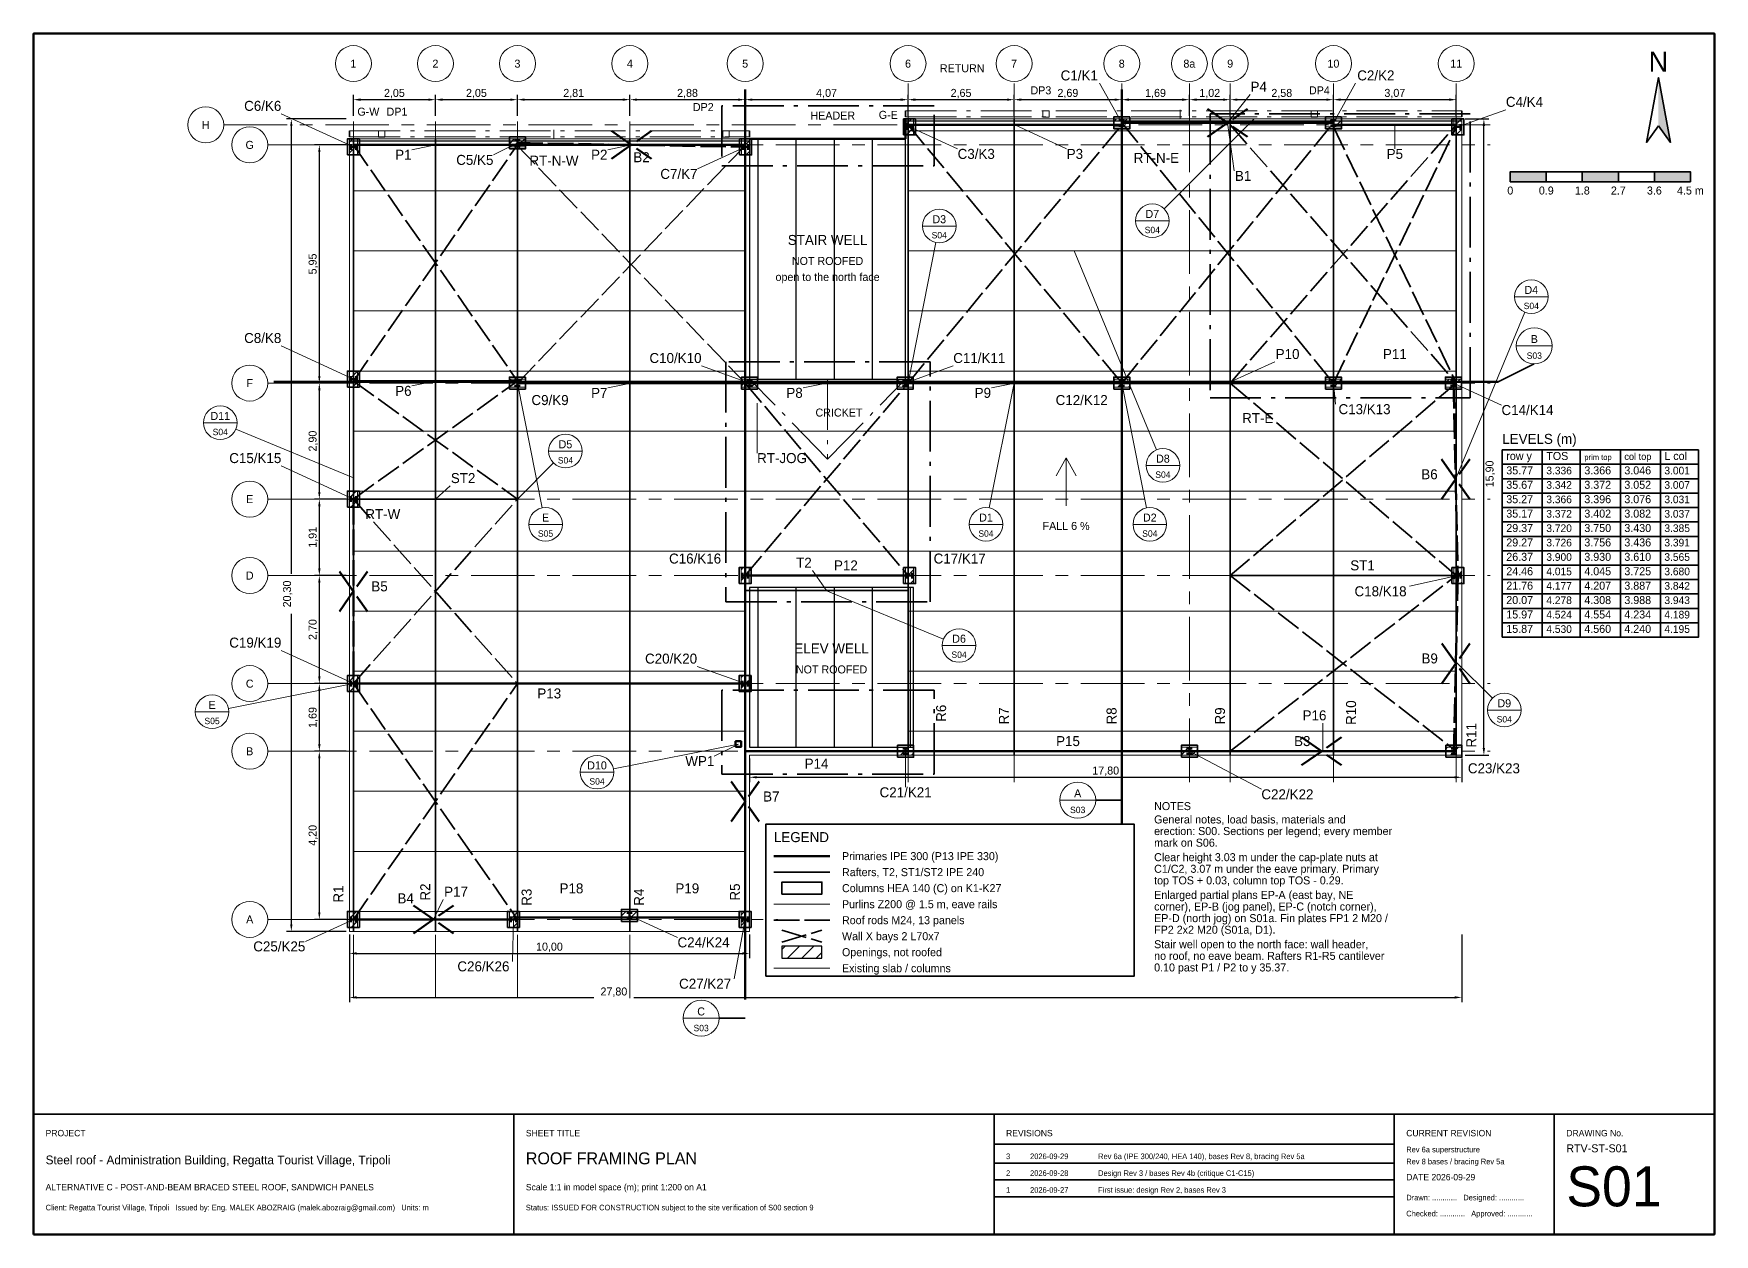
# Model space of a CAD drawing. Header units: metres. Extents: x 10 to 452, y 8 to 38.
# Drawn here: x 60 to 102, y 8 to 38 of the extents above; entities that cross this region are included whole.
import ezdxf
from ezdxf.enums import TextEntityAlignment as Align

# ---------------------------------------------------------------- set-up
doc = ezdxf.new("R2010")
doc.units = ezdxf.units.M
doc.header["$LTSCALE"] = 0.5
for name, pattern in [('CENTER', [5.08, 3.175, -0.635, 0.635, -0.635]), ('DASHDOT', [3.556, 2.54, -0.508, 0, -0.508]), ('DASHED', [1.524, 1.27, -0.254])]:
    doc.linetypes.add(name, pattern=pattern)
for name, color, linetype, lineweight in [('S-BRACE', 6, 'DASHED', 35), ('S-COL', 5, 'CONTINUOUS', 35), ('S-DETAIL', 7, 'CONTINUOUS', 25), ('S-DIM', 2, 'CONTINUOUS', 13), ('S-DRAIN', 4, 'DASHDOT', 18), ('S-EXIST', 8, 'CONTINUOUS', 15), ('S-GRID', 9, 'CENTER', 13), ('S-HATCH', 8, 'CONTINUOUS', 9), ('S-LEADER', 7, 'CONTINUOUS', 13), ('S-OPEN', 8, 'CONTINUOUS', 25), ('S-PRIM', 1, 'CONTINUOUS', 50), ('S-PURL', 4, 'CONTINUOUS', 15), ('S-RAFT', 3, 'CONTINUOUS', 35), ('S-TEXT-DIM', 7, 'CONTINUOUS', 18), ('S-TEXT-MEMBER', 7, 'CONTINUOUS', 18), ('S-TEXT-NOTE', 7, 'CONTINUOUS', 18), ('S-TITLE', 7, 'CONTINUOUS', 35)]:
    doc.layers.add(name, color=color, linetype=linetype, lineweight=lineweight)
doc.dimstyles.new('S-M', dxfattribs={"dimtxt": 0.2, "dimasz": 0.18, "dimexe": 0.12, "dimexo": 0.08, "dimgap": 0.05, "dimtad": 1, "dimzin": 0, "dimtxsty": 'Standard', "dimcen": 2.5, "dimclrd": 2, "dimclre": 2, "dimclrt": 7, "dimazin": 3, "dimtfac": 1, "dimtmove": 0, "dimatfit": 3, "dimlwd": -3})

msp = doc.modelspace()

# ---------------------------------------------------------------- hatches: boundary and pattern name
at = {"layer": 'S-EXIST'}
h = msp.add_hatch(dxfattribs=at)
h.set_pattern_fill('ANSI31', scale=0.06)
h.paths.add_polyline_path([(81.79, 35.47), (81.99, 35.47), (81.99, 35.87), (81.79, 35.87)])
h = msp.add_hatch(dxfattribs=at)
h.set_pattern_fill('ANSI31', scale=0.06)
h.paths.add_polyline_path([(86.99, 35.67), (87.39, 35.67), (87.39, 35.87), (86.99, 35.87)])
h = msp.add_hatch(dxfattribs=at)
h.set_pattern_fill('ANSI31', scale=0.06)
h.paths.add_polyline_path([(92.28, 35.67), (92.68, 35.67), (92.68, 35.87), (92.28, 35.87)])
h = msp.add_hatch(dxfattribs=at)
h.set_pattern_fill('ANSI31', scale=0.06)
h.paths.add_polyline_path([(95.49, 35.47), (95.69, 35.47), (95.69, 35.87), (95.49, 35.87)])
h = msp.add_hatch(dxfattribs=at)
h.set_pattern_fill('ANSI31', scale=0.06)
h.paths.add_polyline_path([(67.89, 34.97), (68.09, 34.97), (68.09, 35.37), (67.89, 35.37)])
h = msp.add_hatch(dxfattribs=at)
h.set_pattern_fill('ANSI31', scale=0.06)
h.paths.add_polyline_path([(71.89, 35.17), (72.29, 35.17), (72.29, 35.37), (71.89, 35.37)])
h = msp.add_hatch(dxfattribs=at)
h.set_pattern_fill('ANSI31', scale=0.06)
h.paths.add_polyline_path([(77.69, 34.97), (77.89, 34.97), (77.89, 35.37), (77.69, 35.37)])
h = msp.add_hatch(dxfattribs=at)
h.set_pattern_fill('ANSI31', scale=0.06)
h.paths.add_polyline_path([(67.89, 29.17), (68.09, 29.17), (68.09, 29.57), (67.89, 29.57)])
h = msp.add_hatch(dxfattribs=at)
h.set_pattern_fill('ANSI31', scale=0.06)
h.paths.add_polyline_path([(71.89, 29.17), (72.29, 29.17), (72.29, 29.37), (71.89, 29.37)])
h = msp.add_hatch(dxfattribs=at)
h.set_pattern_fill('ANSI31', scale=0.06)
h.paths.add_polyline_path([(77.69, 29.17), (78.09, 29.17), (78.09, 29.37), (77.69, 29.37)])
h = msp.add_hatch(dxfattribs=at)
h.set_pattern_fill('ANSI31', scale=0.06)
h.paths.add_polyline_path([(81.58, 29.17), (81.98, 29.17), (81.98, 29.37), (81.58, 29.37)])
h = msp.add_hatch(dxfattribs=at)
h.set_pattern_fill('ANSI31', scale=0.06)
h.paths.add_polyline_path([(86.99, 29.17), (87.39, 29.17), (87.39, 29.37), (86.99, 29.37)])
h = msp.add_hatch(dxfattribs=at)
h.set_pattern_fill('ANSI31', scale=0.06)
h.paths.add_polyline_path([(92.28, 29.17), (92.68, 29.17), (92.68, 29.37), (92.28, 29.37)])
h = msp.add_hatch(dxfattribs=at)
h.set_pattern_fill('ANSI31', scale=0.06)
h.paths.add_polyline_path([(95.28, 29.17), (95.68, 29.17), (95.68, 29.37), (95.28, 29.37)])
h = msp.add_hatch(dxfattribs=at)
h.set_pattern_fill('ANSI31', scale=0.06)
h.paths.add_polyline_path([(67.89, 26.17), (68.09, 26.17), (68.09, 26.57), (67.89, 26.57)])
h = msp.add_hatch(dxfattribs=at)
h.set_pattern_fill('ANSI31', scale=0.06)
h.paths.add_polyline_path([(77.68, 24.26), (77.88, 24.26), (77.88, 24.66), (77.68, 24.66)])
h = msp.add_hatch(dxfattribs=at)
h.set_pattern_fill('ANSI31', scale=0.06)
h.paths.add_polyline_path([(81.79, 24.26), (81.99, 24.26), (81.99, 24.66), (81.79, 24.66)])
h = msp.add_hatch(dxfattribs=at)
h.set_pattern_fill('ANSI31', scale=0.06)
h.paths.add_polyline_path([(95.49, 24.26), (95.69, 24.26), (95.69, 24.66), (95.49, 24.66)])
h = msp.add_hatch(dxfattribs=at)
h.set_pattern_fill('ANSI31', scale=0.06)
h.paths.add_polyline_path([(67.89, 21.56), (68.09, 21.56), (68.09, 21.96), (67.89, 21.96)])
h = msp.add_hatch(dxfattribs=at)
h.set_pattern_fill('ANSI31', scale=0.06)
h.paths.add_polyline_path([(77.68, 21.56), (77.88, 21.56), (77.88, 21.96), (77.68, 21.96)])
h = msp.add_hatch(dxfattribs=at)
h.set_pattern_fill('ANSI31', scale=0.06)
h.paths.add_polyline_path([(81.59, 19.97), (81.99, 19.97), (81.99, 20.17), (81.59, 20.17)])
h = msp.add_hatch(dxfattribs=at)
h.set_pattern_fill('ANSI31', scale=0.06)
h.paths.add_polyline_path([(88.68, 19.97), (89.08, 19.97), (89.08, 20.17), (88.68, 20.17)])
h = msp.add_hatch(dxfattribs=at)
h.set_pattern_fill('ANSI31', scale=0.06)
h.paths.add_polyline_path([(95.29, 19.97), (95.69, 19.97), (95.69, 20.17), (95.29, 20.17)])
h = msp.add_hatch(dxfattribs=at)
h.set_pattern_fill('ANSI31', scale=0.06)
h.paths.add_polyline_path([(67.89, 15.67), (68.09, 15.67), (68.09, 16.07), (67.89, 16.07)])
h = msp.add_hatch(dxfattribs=at)
h.set_pattern_fill('ANSI31', scale=0.06)
h.paths.add_polyline_path([(71.89, 15.67), (72.09, 15.67), (72.09, 16.07), (71.89, 16.07)])
h = msp.add_hatch(dxfattribs=at)
h.set_pattern_fill('ANSI31', scale=0.06)
h.paths.add_polyline_path([(74.69, 15.87), (75.09, 15.87), (75.09, 16.07), (74.69, 16.07)])
h = msp.add_hatch(dxfattribs=at)
h.set_pattern_fill('ANSI31', scale=0.06)
h.paths.add_polyline_path([(77.68, 15.67), (77.88, 15.67), (77.88, 16.07), (77.68, 16.07)])
at = {"layer": 'S-HATCH'}
h = msp.add_hatch(color=7, dxfattribs=at)
h.dxf.hatch_style = 1
h.paths.add_polyline_path([(100.6, 35.7), (100.6, 36.9), (100.9, 35.28)])
h = msp.add_hatch(color=7, dxfattribs=at)
h.dxf.hatch_style = 1
h.paths.add_polyline_path([(96.9, 34.3), (97.8, 34.3), (97.8, 34.55), (96.9, 34.55)])
h = msp.add_hatch(color=7, dxfattribs=at)
h.dxf.hatch_style = 1
h.paths.add_polyline_path([(98.7, 34.3), (99.6, 34.3), (99.6, 34.55), (98.7, 34.55)])
h = msp.add_hatch(color=7, dxfattribs=at)
h.dxf.hatch_style = 1
h.paths.add_polyline_path([(100.5, 34.3), (101.4, 34.3), (101.4, 34.55), (100.5, 34.55)])
h = msp.add_hatch(dxfattribs=at)
h.set_pattern_fill('ANSI31', scale=0.08)
h.paths.add_polyline_path([(78.7, 14.9), (79.7, 14.9), (79.7, 15.2), (78.7, 15.2)])
at = {"layer": 'S-OPEN'}
h = msp.add_hatch(dxfattribs=at)
h.set_pattern_fill('ANSI31', scale=0.3, angle=45)
h.paths.add_polyline_path([(77.89, 29.37), (81.79, 29.37), (81.79, 35.37), (77.89, 35.37)])
h = msp.add_hatch(dxfattribs=at)
h.set_pattern_fill('ANSI31', scale=0.3, angle=45)
h.paths.add_polyline_path([(77.89, 20.17), (81.99, 20.17), (81.99, 24.16), (77.89, 24.16)])

# ---------------------------------------------------------------- linework, layer by layer
at = {"layer": 'S-BRACE', "lineweight": 50}
for p, q in [((89.335, 35.42), (90.335, 36.12)), ((89.335, 36.12), (90.335, 35.42)), ((74.44, 34.87), (75.44, 35.57)), ((74.44, 35.57), (75.44, 34.87)), ((95.185, 26.365), (95.885, 27.365)), ((95.185, 27.365), (95.885, 26.365)), ((67.64, 23.565), (68.34, 24.565)), ((67.64, 24.565), (68.34, 23.565)), ((95.19, 21.765), (95.89, 22.765)), ((95.19, 22.765), (95.89, 21.765)), ((91.685, 19.72), (92.685, 20.42)), ((91.685, 20.42), (92.685, 19.72)), ((77.43, 18.315), (78.13, 19.315)), ((77.43, 19.315), (78.13, 18.315)), ((69.49, 15.52), (70.49, 16.22)), ((69.49, 16.22), (70.49, 15.52))]:
    msp.add_line(p, q, dxfattribs=at)
at = {"layer": 'S-BRACE'}
for p, q in [((81.85, 29.27), (87.19, 35.72)), ((81.85, 35.72), (87.19, 29.27)), ((87.19, 29.27), (92.48, 35.77)), ((87.19, 35.77), (92.48, 29.27)), ((89.9, 29.27), (95.55, 35.72)), ((89.9, 35.72), (95.55, 29.27)), ((92.48, 29.27), (95.55, 35.67)), ((92.48, 35.67), (95.55, 29.27)), ((67.99, 29.32), (72.09, 35.22)), ((67.99, 35.22), (72.09, 29.32)), ((67.99, 29.32), (72.09, 35.22)), ((67.99, 35.22), (72.09, 29.32)), ((72.09, 29.27), (77.78, 35.2)), ((72.09, 35.2), (77.78, 29.27)), ((67.99, 26.37), (72.09, 29.32)), ((67.99, 29.32), (72.09, 26.37)), ((77.78, 24.46), (81.85, 29.27)), ((77.78, 29.27), (81.85, 24.46)), ((89.9, 24.46), (95.55, 29.27)), ((89.9, 29.27), (95.55, 24.46)), ((67.99, 21.76), (72.09, 26.37)), ((67.99, 26.37), (72.09, 21.76)), ((89.9, 20.07), (95.55, 24.46)), ((89.9, 24.46), (95.55, 20.07)), ((67.99, 15.87), (72.09, 21.76)), ((67.99, 21.76), (72.09, 15.87)), ((78.7, 15.3), (79.7, 15.6)), ((78.7, 15.6), (79.7, 15.3))]:
    msp.add_line(p, q, dxfattribs=at)
at = {"layer": 'S-BRACE', "lineweight": 70}
for p, q in [((87.19, 35.77), (92.48, 35.77)), ((72.09, 35.27), (77.79, 35.17)), ((95.48, 29.27), (95.59, 24.46)), ((67.99, 26.37), (67.99, 21.76)), ((95.59, 24.46), (95.49, 20.07)), ((77.78, 21.76), (77.78, 15.87)), ((88.88, 20.07), (95.49, 20.07)), ((67.99, 15.87), (71.99, 15.87))]:
    msp.add_line(p, q, dxfattribs=at)
at = {"layer": 'S-BRACE', "linetype": 'DASHED'}
msp.add_line((78.5, 15.85), (79.9, 15.85), dxfattribs=at)
at = {"layer": 'S-COL', "lineweight": 50}
for p, q in [((81.8235, 35.6), (81.8235, 35.74)), ((81.9565, 35.6), (81.9565, 35.74)), ((87.12, 35.8365), (87.26, 35.8365)), ((87.12, 35.7035), (87.26, 35.7035)), ((87.19, 35.7035), (87.19, 35.8365)), ((92.41, 35.8365), (92.55, 35.8365)), ((92.41, 35.7035), (92.55, 35.7035)), ((92.48, 35.7035), (92.48, 35.8365)), ((95.5235, 35.6), (95.5235, 35.74)), ((95.6565, 35.6), (95.6565, 35.74)), ((72.02, 35.3365), (72.16, 35.3365)), ((72.09, 35.2035), (72.09, 35.3365)), ((81.8235, 35.67), (81.9565, 35.67)), ((95.5235, 35.67), (95.6565, 35.67)), ((67.9235, 35.1), (67.9235, 35.24)), ((67.9235, 35.17), (68.0565, 35.17)), ((68.0565, 35.1), (68.0565, 35.24)), ((72.02, 35.2035), (72.16, 35.2035)), ((77.7235, 35.1), (77.7235, 35.24)), ((77.7235, 35.17), (77.8565, 35.17)), ((77.8565, 35.1), (77.8565, 35.24)), ((67.9235, 29.3), (67.9235, 29.44)), ((68.0565, 29.3), (68.0565, 29.44)), ((67.9235, 29.37), (68.0565, 29.37)), ((72.02, 29.3365), (72.16, 29.3365)), ((72.02, 29.2035), (72.16, 29.2035)), ((72.09, 29.2035), (72.09, 29.3365)), ((77.82, 29.3365), (77.96, 29.3365)), ((77.82, 29.2035), (77.96, 29.2035)), ((77.89, 29.2035), (77.89, 29.3365)), ((81.71, 29.3365), (81.85, 29.3365)), ((81.71, 29.2035), (81.85, 29.2035)), ((81.78, 29.2035), (81.78, 29.3365)), ((87.12, 29.3365), (87.26, 29.3365)), ((87.12, 29.2035), (87.26, 29.2035)), ((87.19, 29.2035), (87.19, 29.3365)), ((92.41, 29.3365), (92.55, 29.3365)), ((92.41, 29.2035), (92.55, 29.2035)), ((92.48, 29.2035), (92.48, 29.3365)), ((95.41, 29.3365), (95.55, 29.3365)), ((95.41, 29.2035), (95.55, 29.2035)), ((95.48, 29.2035), (95.48, 29.3365)), ((67.9235, 26.3), (67.9235, 26.44)), ((67.9235, 26.37), (68.0565, 26.37)), ((68.0565, 26.3), (68.0565, 26.44)), ((77.7135, 24.39), (77.7135, 24.53)), ((77.7135, 24.46), (77.8465, 24.46)), ((77.8465, 24.39), (77.8465, 24.53)), ((81.8235, 24.39), (81.8235, 24.53)), ((81.8235, 24.46), (81.9565, 24.46)), ((81.9565, 24.39), (81.9565, 24.53)), ((95.5235, 24.39), (95.5235, 24.53)), ((95.5235, 24.46), (95.6565, 24.46)), ((95.6565, 24.39), (95.6565, 24.53)), ((67.9235, 21.69), (67.9235, 21.83)), ((67.9235, 21.76), (68.0565, 21.76)), ((68.0565, 21.69), (68.0565, 21.83)), ((77.7135, 21.69), (77.7135, 21.83)), ((77.7135, 21.76), (77.8465, 21.76)), ((77.8465, 21.69), (77.8465, 21.83)), ((81.72, 20.1365), (81.86, 20.1365)), ((81.72, 20.0035), (81.86, 20.0035)), ((81.79, 20.0035), (81.79, 20.1365)), ((88.81, 20.1365), (88.95, 20.1365)), ((88.81, 20.0035), (88.95, 20.0035)), ((88.88, 20.0035), (88.88, 20.1365)), ((95.42, 20.1365), (95.56, 20.1365)), ((95.42, 20.0035), (95.56, 20.0035)), ((95.49, 20.0035), (95.49, 20.1365)), ((74.82, 16.0365), (74.96, 16.0365)), ((74.89, 15.9035), (74.89, 16.0365)), ((67.9235, 15.8), (67.9235, 15.94)), ((67.9235, 15.87), (68.0565, 15.87)), ((68.0565, 15.8), (68.0565, 15.94)), ((71.9235, 15.8), (71.9235, 15.94)), ((71.9235, 15.87), (72.0565, 15.87)), ((72.0565, 15.8), (72.0565, 15.94)), ((74.82, 15.9035), (74.96, 15.9035)), ((77.7135, 15.8), (77.7135, 15.94)), ((77.7135, 15.87), (77.8465, 15.87)), ((77.8465, 15.8), (77.8465, 15.94))]:
    msp.add_line(p, q, dxfattribs=at)
at = {"layer": 'S-COL'}
for points in [[(81.74, 35.47), (82.04, 35.47), (82.04, 35.87), (81.74, 35.87)], [(86.99, 35.62), (87.39, 35.62), (87.39, 35.92), (86.99, 35.92)], [(92.28, 35.62), (92.68, 35.62), (92.68, 35.92), (92.28, 35.92)], [(95.44, 35.47), (95.74, 35.47), (95.74, 35.87), (95.44, 35.87)], [(67.84, 34.97), (68.14, 34.97), (68.14, 35.37), (67.84, 35.37)], [(71.89, 35.12), (72.29, 35.12), (72.29, 35.42), (71.89, 35.42)], [(77.64, 34.97), (77.94, 34.97), (77.94, 35.37), (77.64, 35.37)], [(67.84, 29.17), (68.14, 29.17), (68.14, 29.57), (67.84, 29.57)], [(71.89, 29.12), (72.29, 29.12), (72.29, 29.42), (71.89, 29.42)], [(77.69, 29.12), (78.09, 29.12), (78.09, 29.42), (77.69, 29.42)], [(81.58, 29.12), (81.98, 29.12), (81.98, 29.42), (81.58, 29.42)], [(86.99, 29.12), (87.39, 29.12), (87.39, 29.42), (86.99, 29.42)], [(92.28, 29.12), (92.68, 29.12), (92.68, 29.42), (92.28, 29.42)], [(95.28, 29.12), (95.68, 29.12), (95.68, 29.42), (95.28, 29.42)], [(67.84, 26.17), (68.14, 26.17), (68.14, 26.57), (67.84, 26.57)], [(77.63, 24.26), (77.93, 24.26), (77.93, 24.66), (77.63, 24.66)], [(81.74, 24.26), (82.04, 24.26), (82.04, 24.66), (81.74, 24.66)], [(95.44, 24.26), (95.74, 24.26), (95.74, 24.66), (95.44, 24.66)], [(67.84, 21.56), (68.14, 21.56), (68.14, 21.96), (67.84, 21.96)], [(77.63, 21.56), (77.93, 21.56), (77.93, 21.96), (77.63, 21.96)], [(81.59, 19.92), (81.99, 19.92), (81.99, 20.22), (81.59, 20.22)], [(88.68, 19.92), (89.08, 19.92), (89.08, 20.22), (88.68, 20.22)], [(95.29, 19.92), (95.69, 19.92), (95.69, 20.22), (95.29, 20.22)], [(78.7, 16.5), (79.7, 16.5), (79.7, 16.8), (78.7, 16.8)], [(67.84, 15.67), (68.14, 15.67), (68.14, 16.07), (67.84, 16.07)], [(71.84, 15.67), (72.14, 15.67), (72.14, 16.07), (71.84, 16.07)], [(74.69, 15.82), (75.09, 15.82), (75.09, 16.12), (74.69, 16.12)], [(77.63, 15.67), (77.93, 15.67), (77.93, 16.07), (77.63, 16.07)]]:
    msp.add_lwpolyline(points, close=True, dxfattribs=at)
at = {"layer": 'S-COL', "lineweight": 50}
msp.add_lwpolyline([(77.54, 20.18), (77.68, 20.18), (77.68, 20.32), (77.54, 20.32)], close=True, dxfattribs=at)
at = {"layer": 'S-DETAIL', "lineweight": 50}
msp.add_line((81.79, 35.37), (81.79, 35.87), dxfattribs=at)
at = {"layer": 'S-DIM'}
for p, q in [((82.2104, 33.1931), (83.0504, 33.1931)), ((87.5344, 33.3244), (88.3744, 33.3244)), ((97.0051, 31.427), (97.8451, 31.427)), ((97.05, 30.2), (97.95, 30.2)), ((64.244, 28.2777), (65.084, 28.2777)), ((72.87, 27.57), (73.71, 27.57)), ((87.7996, 27.2115), (88.6396, 27.2115)), ((72.3723, 25.7392), (73.2123, 25.7392)), ((83.3777, 25.7392), (84.2177, 25.7392)), ((87.4723, 25.7392), (88.3123, 25.7392)), ((82.706, 22.7123), (83.546, 22.7123)), ((64.0392, 21.0577), (64.8792, 21.0577)), ((96.33, 21.1), (97.17, 21.1)), ((73.6592, 19.5477), (74.4992, 19.5477)), ((85.64, 18.85), (86.54, 18.85)), ((76.23, 13.4), (77.13, 13.4))]:
    msp.add_line(p, q, dxfattribs=at)
for centre, radius in [((67.99, 37.25), 0.45), ((70.04, 37.25), 0.45), ((72.09, 37.25), 0.45), ((74.9, 37.25), 0.45), ((77.78, 37.25), 0.45), ((81.85, 37.25), 0.45), ((84.5, 37.25), 0.45), ((87.19, 37.25), 0.45), ((88.88, 37.25), 0.45), ((89.9, 37.25), 0.45), ((92.48, 37.25), 0.45), ((95.55, 37.25), 0.45), ((64.3, 35.72), 0.45), ((65.4, 35.22), 0.45), ((82.6304, 33.1931), 0.42), ((87.9544, 33.3244), 0.42), ((97.4251, 31.427), 0.42), ((97.5, 30.2), 0.45), ((65.4, 29.27), 0.45), ((64.664, 28.2777), 0.42), ((73.29, 27.57), 0.42), ((88.2196, 27.2115), 0.42), ((65.4, 26.37), 0.45), ((72.7923, 25.7392), 0.42), ((83.7977, 25.7392), 0.42), ((87.8923, 25.7392), 0.42), ((65.4, 24.46), 0.45), ((83.126, 22.7123), 0.42), ((65.4, 21.76), 0.45), ((64.4592, 21.0577), 0.42), ((96.75, 21.1), 0.42), ((65.4, 20.07), 0.45), ((74.0792, 19.5477), 0.42), ((86.09, 18.85), 0.45), ((65.4, 15.87), 0.45), ((76.68, 13.4), 0.45)]:
    msp.add_circle(centre, radius, dxfattribs=at)
at = {"layer": 'S-DRAIN'}
for p, q in [((81.79, 36.07), (95.69, 36.07)), ((81.79, 35.92), (95.69, 35.92)), ((88.65, 35.89), (88.65, 36.1)), ((67.89, 35.57), (77.89, 35.57)), ((67.89, 35.42), (77.89, 35.42)), ((73, 35.39), (73, 35.6)), ((79.84, 27.37), (77.89, 29.37)), ((79.84, 29.37), (79.84, 27.37)), ((79.84, 27.37), (81.79, 29.37))]:
    msp.add_line(p, q, dxfattribs=at)
at = {"layer": 'S-DRAIN', "lineweight": 35}
for p, q in [((81.79, 35.92), (81.79, 36.07)), ((95.69, 35.92), (95.69, 36.07)), ((67.89, 35.42), (67.89, 35.57)), ((77.89, 35.42), (77.89, 35.57))]:
    msp.add_line(p, q, dxfattribs=at)
at = {"layer": 'S-DRAIN'}
for points in [[(85.22, 35.915), (85.38, 35.915), (85.38, 36.075), (85.22, 36.075)], [(91.92, 35.915), (92.08, 35.915), (92.08, 36.075), (91.92, 36.075)], [(68.62, 35.415), (68.78, 35.415), (68.78, 35.575), (68.62, 35.575)], [(77.22, 35.415), (77.38, 35.415), (77.38, 35.575), (77.22, 35.575)]]:
    msp.add_lwpolyline(points, close=True, dxfattribs=at)
at = {"layer": 'S-EXIST'}
for p, q in [((95.69, 35.87), (81.79, 35.87)), ((81.79, 35.87), (81.79, 35.37)), ((95.69, 19.97), (95.69, 35.87)), ((81.79, 35.37), (67.89, 35.37)), ((67.89, 35.37), (67.89, 15.57)), ((77.89, 15.57), (77.89, 19.97)), ((77.89, 19.97), (95.69, 19.97)), ((67.89, 15.57), (77.89, 15.57)), ((78.5, 14.65), (79.9, 14.65))]:
    msp.add_line(p, q, dxfattribs=at)
for points in [[(81.79, 35.47), (81.99, 35.47), (81.99, 35.87), (81.79, 35.87)], [(86.99, 35.67), (87.39, 35.67), (87.39, 35.87), (86.99, 35.87)], [(92.28, 35.67), (92.68, 35.67), (92.68, 35.87), (92.28, 35.87)], [(95.49, 35.47), (95.69, 35.47), (95.69, 35.87), (95.49, 35.87)], [(67.89, 34.97), (68.09, 34.97), (68.09, 35.37), (67.89, 35.37)], [(71.89, 35.17), (72.29, 35.17), (72.29, 35.37), (71.89, 35.37)], [(77.69, 34.97), (77.89, 34.97), (77.89, 35.37), (77.69, 35.37)], [(67.89, 29.17), (68.09, 29.17), (68.09, 29.57), (67.89, 29.57)], [(71.89, 29.17), (72.29, 29.17), (72.29, 29.37), (71.89, 29.37)], [(77.69, 29.17), (78.09, 29.17), (78.09, 29.37), (77.69, 29.37)], [(81.58, 29.17), (81.98, 29.17), (81.98, 29.37), (81.58, 29.37)], [(86.99, 29.17), (87.39, 29.17), (87.39, 29.37), (86.99, 29.37)], [(92.28, 29.17), (92.68, 29.17), (92.68, 29.37), (92.28, 29.37)], [(95.28, 29.17), (95.68, 29.17), (95.68, 29.37), (95.28, 29.37)], [(67.89, 26.17), (68.09, 26.17), (68.09, 26.57), (67.89, 26.57)], [(77.68, 24.26), (77.88, 24.26), (77.88, 24.66), (77.68, 24.66)], [(81.79, 24.26), (81.99, 24.26), (81.99, 24.66), (81.79, 24.66)], [(95.49, 24.26), (95.69, 24.26), (95.69, 24.66), (95.49, 24.66)], [(67.89, 21.56), (68.09, 21.56), (68.09, 21.96), (67.89, 21.96)], [(77.68, 21.56), (77.88, 21.56), (77.88, 21.96), (77.68, 21.96)], [(81.59, 19.97), (81.99, 19.97), (81.99, 20.17), (81.59, 20.17)], [(88.68, 19.97), (89.08, 19.97), (89.08, 20.17), (88.68, 20.17)], [(95.29, 19.97), (95.69, 19.97), (95.69, 20.17), (95.29, 20.17)], [(67.89, 15.67), (68.09, 15.67), (68.09, 16.07), (67.89, 16.07)], [(71.89, 15.67), (72.09, 15.67), (72.09, 16.07), (71.89, 16.07)], [(74.69, 15.87), (75.09, 15.87), (75.09, 16.07), (74.69, 16.07)], [(77.68, 15.67), (77.88, 15.67), (77.88, 16.07), (77.68, 16.07)]]:
    msp.add_lwpolyline(points, close=True, dxfattribs=at)
at = {"layer": 'S-GRID'}
for p, q in [((67.99, 13.9), (67.99, 36.75)), ((70.04, 13.9), (70.04, 36.75)), ((72.09, 13.9), (72.09, 36.75)), ((74.9, 13.9), (74.9, 36.75)), ((77.78, 13.9), (77.78, 36.75)), ((81.85, 19.3), (81.85, 36.75)), ((84.5, 19.3), (84.5, 36.75)), ((87.19, 19.3), (87.19, 36.75)), ((88.88, 19.3), (88.88, 36.75)), ((89.9, 19.3), (89.9, 36.75)), ((92.48, 19.3), (92.48, 36.75)), ((95.55, 19.3), (95.55, 36.75)), ((64.75, 35.72), (96.4, 35.72)), ((65.85, 35.22), (96.4, 35.22)), ((65.85, 29.27), (96.4, 29.27)), ((65.85, 26.37), (96.4, 26.37)), ((65.85, 24.46), (96.4, 24.46)), ((65.85, 21.76), (96.4, 21.76)), ((65.85, 20.07), (96.4, 20.07)), ((65.85, 15.87), (78.6, 15.87))]:
    msp.add_line(p, q, dxfattribs=at)
at = {"layer": 'S-LEADER'}
for p, q in [((87.19, 35.77), (86.6375, 36.7593)), ((92.48, 35.77), (93.0325, 36.7593)), ((89.835, 35.77), (90.4003, 36.4765)), ((67.99, 35.17), (66.19, 35.9987)), ((84.52, 35.72), (85.8075, 35.12)), ((90.5, 35.87), (88.2514, 33.6214)), ((89.835, 35.77), (89.9965, 34.5711)), ((94.015, 35.72), (94.015, 35.12)), ((95.59, 35.67), (96.79, 36.0987)), ((81.89, 35.67), (83.09, 35.12)), ((70.04, 35.22), (69.4525, 35.1)), ((72.09, 35.27), (71.49, 34.97)), ((74.935, 35.22), (74.3475, 35.1)), ((77.79, 35.17), (76.59, 34.62)), ((81.85, 29.27), (82.5484, 32.7812)), ((86, 32.57), (88.0588, 27.5995)), ((95.55, 26.9), (97.2644, 31.039)), ((67.99, 29.37), (66.19, 30.1987)), ((77.89, 29.27), (76.69, 29.6987)), ((81.78, 29.27), (82.98, 29.6987)), ((89.835, 29.27), (91.0134, 29.7987)), ((70.04, 29.32), (69.4525, 29.2)), ((72.09, 29.27), (72.7104, 26.1511)), ((74.935, 29.27), (74.3475, 29.15)), ((79.815, 29.27), (79.2275, 29.15)), ((84.5, 29.27), (83.8796, 26.1511)), ((84.52, 29.27), (83.9325, 29.15)), ((87.19, 29.27), (87.8104, 26.1511)), ((92.48, 29.27), (92.5315, 28.7422)), ((95.48, 29.27), (96.68, 28.72)), ((78.08, 28.77), (78.08, 27.52)), ((67.99, 26.9), (65.0521, 28.1169)), ((67.99, 26.37), (66.19, 27.1987)), ((72.09, 26.37), (72.993, 27.273)), ((70.04, 26.37), (70.4101, 26.6987)), ((79.815, 24.09), (79.4631, 24.5844)), ((95.59, 24.46), (94.3845, 24.1924)), ((79.8, 24.09), (82.7379, 22.8731)), ((67.99, 21.76), (66.19, 22.5887)), ((95.55, 22.3), (96.453, 21.397)), ((77.78, 21.76), (76.58, 22.1887)), ((67.99, 21.76), (64.8711, 21.1396)), ((92.215, 20.07), (92.215, 20.7714)), ((77.61, 20.25), (74.4911, 19.6296)), ((77.61, 20.25), (77.01, 19.95)), ((81.79, 20.07), (81.79, 19.17)), ((88.88, 20.07), (90.68, 19.12)), ((69.99, 15.87), (69.5239, 16.1987)), ((69.99, 15.87), (70.2341, 16.3644)), ((74.89, 15.97), (76.09, 15.42)), ((67.99, 15.87), (66.79, 15.32)), ((71.99, 15.87), (71.9663, 14.821)), ((77.78, 15.87), (77.5063, 14.3879))]:
    msp.add_line(p, q, dxfattribs=at)
at = {"layer": 'S-OPEN', "lineweight": 25}
for points in [[(77.89, 29.37), (81.79, 29.37), (81.79, 35.37), (77.89, 35.37)], [(77.89, 20.17), (81.99, 20.17), (81.99, 24.16), (77.89, 24.16)]]:
    msp.add_lwpolyline(points, close=True, dxfattribs=at)
at = {"layer": 'S-OPEN'}
msp.add_lwpolyline([(78.7, 14.9), (79.7, 14.9), (79.7, 15.2), (78.7, 15.2)], close=True, dxfattribs=at)
at = {"layer": 'S-PRIM', "lineweight": 50}
for p, q in [((81.85, 35.72), (87.19, 35.72)), ((87.19, 35.77), (92.48, 35.77)), ((92.48, 35.72), (95.55, 35.72)), ((67.99, 35.22), (72.09, 35.22)), ((72.09, 35.22), (77.78, 35.22)), ((67.99, 29.32), (72.09, 29.32)), ((72.09, 29.27), (77.78, 29.27)), ((77.78, 29.27), (81.85, 29.27)), ((81.85, 29.27), (87.19, 29.27)), ((87.19, 29.27), (92.48, 29.27)), ((92.48, 29.27), (95.55, 29.27)), ((77.78, 24.46), (81.85, 24.46)), ((67.99, 21.76), (77.78, 21.76)), ((77.78, 20.07), (81.85, 20.07)), ((81.85, 20.07), (88.88, 20.07)), ((88.88, 20.07), (95.55, 20.07)), ((67.99, 15.87), (71.99, 15.87)), ((71.99, 15.92), (74.89, 15.92)), ((74.89, 15.92), (77.78, 15.92))]:
    msp.add_line(p, q, dxfattribs=at)
at = {"layer": 'S-PRIM', "lineweight": 35}
msp.add_line((77.78, 24.09), (81.85, 24.09), dxfattribs=at)
at = {"layer": 'S-PRIM'}
msp.add_line((78.5, 17.45), (79.9, 17.45), dxfattribs=at)
at = {"layer": 'S-PURL', "lineweight": 25}
for p, q in [((81.79, 35.82), (95.69, 35.82)), ((67.89, 35.32), (77.89, 35.32))]:
    msp.add_line(p, q, dxfattribs=at)
at = {"layer": 'S-PURL', "lineweight": 50}
msp.add_line((77.89, 35.37), (81.79, 35.37), dxfattribs=at)
at = {"layer": 'S-PURL'}
for p, q in [((81.85, 35.57), (84.5, 35.57)), ((84.5, 35.57), (87.19, 35.57)), ((87.19, 35.57), (89.9, 35.57)), ((89.9, 35.57), (92.48, 35.57)), ((92.48, 35.57), (95.55, 35.57)), ((67.99, 34.07), (70.04, 34.07)), ((70.04, 34.07), (72.09, 34.07)), ((72.09, 34.07), (74.9, 34.07)), ((74.9, 34.07), (77.78, 34.07)), ((81.85, 34.07), (84.5, 34.07)), ((84.5, 34.07), (87.19, 34.07)), ((87.19, 34.07), (89.9, 34.07)), ((89.9, 34.07), (92.48, 34.07)), ((92.48, 34.07), (95.55, 34.07)), ((67.99, 32.57), (70.04, 32.57)), ((70.04, 32.57), (72.09, 32.57)), ((72.09, 32.57), (74.9, 32.57)), ((74.9, 32.57), (77.78, 32.57)), ((81.85, 32.57), (84.5, 32.57)), ((84.5, 32.57), (87.19, 32.57)), ((87.19, 32.57), (89.9, 32.57)), ((89.9, 32.57), (92.48, 32.57)), ((92.48, 32.57), (95.55, 32.57)), ((67.99, 31.07), (70.04, 31.07)), ((70.04, 31.07), (72.09, 31.07)), ((72.09, 31.07), (74.9, 31.07)), ((74.9, 31.07), (77.78, 31.07)), ((81.85, 31.07), (84.5, 31.07)), ((84.5, 31.07), (87.19, 31.07)), ((87.19, 31.07), (89.9, 31.07)), ((89.9, 31.07), (92.48, 31.07)), ((92.48, 31.07), (95.55, 31.07)), ((67.99, 29.57), (70.04, 29.57)), ((70.04, 29.57), (72.09, 29.57)), ((72.09, 29.57), (74.9, 29.57)), ((74.9, 29.57), (77.78, 29.57)), ((81.85, 29.57), (84.5, 29.57)), ((84.5, 29.57), (87.19, 29.57)), ((87.19, 29.57), (89.9, 29.57)), ((89.9, 29.57), (92.48, 29.57)), ((92.48, 29.57), (95.55, 29.57)), ((67.99, 28.07), (70.04, 28.07)), ((70.04, 28.07), (72.09, 28.07)), ((72.09, 28.07), (74.9, 28.07)), ((74.9, 28.07), (77.78, 28.07)), ((77.78, 28.07), (81.85, 28.07)), ((81.85, 28.07), (84.5, 28.07)), ((84.5, 28.07), (87.19, 28.07)), ((87.19, 28.07), (89.9, 28.07)), ((89.9, 28.07), (92.48, 28.07)), ((92.48, 28.07), (95.55, 28.07)), ((67.99, 26.57), (70.04, 26.57)), ((70.04, 26.57), (72.09, 26.57)), ((72.09, 26.57), (74.9, 26.57)), ((74.9, 26.57), (77.78, 26.57)), ((77.78, 26.57), (81.85, 26.57)), ((81.85, 26.57), (84.5, 26.57)), ((84.5, 26.57), (87.19, 26.57)), ((87.19, 26.57), (89.9, 26.57)), ((89.9, 26.57), (92.48, 26.57)), ((92.48, 26.57), (95.55, 26.57)), ((67.99, 25.07), (70.04, 25.07)), ((70.04, 25.07), (72.09, 25.07)), ((72.09, 25.07), (74.9, 25.07)), ((74.9, 25.07), (77.78, 25.07)), ((77.78, 25.07), (81.85, 25.07)), ((81.85, 25.07), (84.5, 25.07)), ((84.5, 25.07), (87.19, 25.07)), ((87.19, 25.07), (89.9, 25.07)), ((89.9, 25.07), (92.48, 25.07)), ((92.48, 25.07), (95.55, 25.07)), ((67.99, 23.57), (70.04, 23.57)), ((70.04, 23.57), (72.09, 23.57)), ((72.09, 23.57), (74.9, 23.57)), ((74.9, 23.57), (77.78, 23.57)), ((81.85, 23.57), (84.5, 23.57)), ((84.5, 23.57), (87.19, 23.57)), ((87.19, 23.57), (89.9, 23.57)), ((89.9, 23.57), (92.48, 23.57)), ((92.48, 23.57), (95.55, 23.57)), ((67.99, 22.07), (70.04, 22.07)), ((70.04, 22.07), (72.09, 22.07)), ((72.09, 22.07), (74.9, 22.07)), ((74.9, 22.07), (77.78, 22.07)), ((81.85, 22.07), (84.5, 22.07)), ((84.5, 22.07), (87.19, 22.07)), ((87.19, 22.07), (89.9, 22.07)), ((89.9, 22.07), (92.48, 22.07)), ((92.48, 22.07), (95.55, 22.07)), ((67.99, 20.57), (70.04, 20.57)), ((70.04, 20.57), (72.09, 20.57)), ((72.09, 20.57), (74.9, 20.57)), ((74.9, 20.57), (77.78, 20.57)), ((81.85, 20.57), (84.5, 20.57)), ((84.5, 20.57), (87.19, 20.57)), ((87.19, 20.57), (89.9, 20.57)), ((89.9, 20.57), (92.48, 20.57)), ((92.48, 20.57), (95.55, 20.57)), ((67.99, 19.07), (70.04, 19.07)), ((70.04, 19.07), (72.09, 19.07)), ((72.09, 19.07), (74.9, 19.07)), ((74.9, 19.07), (77.78, 19.07)), ((67.99, 17.57), (70.04, 17.57)), ((70.04, 17.57), (72.09, 17.57)), ((72.09, 17.57), (74.9, 17.57)), ((74.9, 17.57), (77.78, 17.57)), ((67.99, 16.07), (70.04, 16.07)), ((70.04, 16.07), (72.09, 16.07)), ((72.09, 16.07), (74.9, 16.07)), ((74.9, 16.07), (77.78, 16.07)), ((78.5, 16.25), (79.9, 16.25))]:
    msp.add_line(p, q, dxfattribs=at)
at = {"layer": 'S-RAFT', "lineweight": 35}
for p, q in [((81.85, 19.97), (81.85, 35.87)), ((84.5, 19.97), (84.5, 35.87)), ((87.19, 19.97), (87.19, 35.87)), ((89.9, 19.97), (89.9, 35.87)), ((92.48, 19.97), (92.48, 35.87)), ((95.55, 19.97), (95.55, 35.87)), ((67.99, 15.57), (67.99, 35.37)), ((70.04, 15.57), (70.04, 35.37)), ((72.09, 15.57), (72.09, 35.37)), ((74.9, 15.57), (74.9, 35.37)), ((77.78, 15.57), (77.78, 35.37)), ((67.99, 26.37), (72.09, 26.37)), ((89.9, 24.46), (95.55, 24.46))]:
    msp.add_line(p, q, dxfattribs=at)
at = {"layer": 'S-RAFT'}
msp.add_line((78.5, 17.05), (79.9, 17.05), dxfattribs=at)
at = {"layer": 'S-TEXT-DIM'}
for points in [[(85.55, 26.95), (85.8, 27.4), (86.05, 26.95)], [(85.8, 26.2), (85.8, 27.4)]]:
    msp.add_lwpolyline(points, dxfattribs=at)
at = {"layer": 'S-TITLE', "lineweight": 50}
for p, q in [((77.78, 13.87), (77.78, 36.6)), ((87.19, 18.27), (87.19, 36.6)), ((66, 29.3), (96.6, 29.3))]:
    msp.add_line(p, q, dxfattribs=at)
at = {"layer": 'S-TITLE'}
for p, q in [((96.6, 29.3), (97.5, 29.75)), ((97.7, 22.92), (97.7, 27.6)), ((98.65, 22.92), (98.65, 27.6)), ((99.65, 22.92), (99.65, 27.6)), ((100.65, 22.92), (100.65, 27.6)), ((96.7, 27.24), (101.6, 27.24)), ((96.7, 26.88), (101.6, 26.88)), ((96.7, 26.52), (101.6, 26.52)), ((96.7, 26.16), (101.6, 26.16)), ((96.7, 25.8), (101.6, 25.8)), ((96.7, 25.44), (101.6, 25.44)), ((96.7, 25.08), (101.6, 25.08)), ((96.7, 24.72), (101.6, 24.72)), ((96.7, 24.36), (101.6, 24.36)), ((96.7, 24), (101.6, 24)), ((96.7, 23.64), (101.6, 23.64)), ((96.7, 23.28), (101.6, 23.28)), ((87.19, 18.85), (86.54, 18.85)), ((77.78, 13.4), (77.13, 13.4)), ((60, 11), (102, 11)), ((72, 8), (72, 11)), ((84, 8), (84, 11)), ((94, 8), (94, 11)), ((98, 8), (98, 11)), ((84, 10.25), (94, 10.25)), ((84, 9.78), (94, 9.78)), ((84, 9.36), (94, 9.36)), ((84, 8.94), (94, 8.94))]:
    msp.add_line(p, q, dxfattribs=at)
at = {"layer": 'S-TITLE', "lineweight": 70}
msp.add_lwpolyline([(60, 8), (102, 8), (102, 38), (60, 38)], close=True, dxfattribs=at)
at = {"layer": 'S-TITLE'}
for points in [[(100.6, 35.7), (100.3, 35.28), (100.6, 36.9), (100.9, 35.28)], [(96.9, 34.3), (97.8, 34.3), (97.8, 34.55), (96.9, 34.55)], [(97.8, 34.3), (98.7, 34.3), (98.7, 34.55), (97.8, 34.55)], [(98.7, 34.3), (99.6, 34.3), (99.6, 34.55), (98.7, 34.55)], [(99.6, 34.3), (100.5, 34.3), (100.5, 34.55), (99.6, 34.55)], [(100.5, 34.3), (101.4, 34.3), (101.4, 34.55), (100.5, 34.55)], [(96.7, 22.92), (101.6, 22.92), (101.6, 27.6), (96.7, 27.6)], [(78.3, 14.45), (87.5, 14.45), (87.5, 18.25), (78.3, 18.25)]]:
    msp.add_lwpolyline(points, close=True, dxfattribs=at)
at = {"layer": 'S-TITLE', "linetype": 'DASHDOT'}
for points in [[(77.2, 34.7), (82.5, 34.7), (82.5, 36.2), (77.2, 36.2)], [(89.4, 28.9), (95.9, 28.9), (95.9, 36), (89.4, 36)], [(77.3, 23.8), (82.4, 23.8), (82.4, 29.8), (77.3, 29.8)], [(77.2, 19.5), (82.5, 19.5), (82.5, 21.6), (77.2, 21.6)]]:
    msp.add_lwpolyline(points, close=True, dxfattribs=at)

# ---------------------------------------------------------------- texts
at = {"layer": 'S-TEXT-DIM'}
for s, p in [('1', (67.99, 37.25)), ('2', (70.04, 37.25)), ('3', (72.09, 37.25)), ('4', (74.9, 37.25)), ('5', (77.78, 37.25)), ('6', (81.85, 37.25)), ('7', (84.5, 37.25)), ('8', (87.19, 37.25)), ('8a', (88.88, 37.25)), ('9', (89.9, 37.25)), ('10', (92.48, 37.25)), ('11', (95.55, 37.25)), ('H', (64.3, 35.72)), ('G', (65.4, 35.22)), ('F', (65.4, 29.27)), ('E', (65.4, 26.37)), ('D', (65.4, 24.46)), ('C', (65.4, 21.76)), ('B', (65.4, 20.07)), ('A', (65.4, 15.87))]:
    msp.add_text(s, height=0.2, dxfattribs=at).set_placement(p, align=Align.MIDDLE_CENTER)
for s, height, p in [('RETURN', 0.2, (83.2042, 37.0342)), ('DP3', 0.2, (85.1706, 36.483)), ('DP4', 0.2, (92.1294, 36.483)), ('DP2', 0.2, (76.7343, 36.0657)), ('HEADER', 0.2, (79.9694, 35.853)), ('G-E', 0.2, (81.357, 35.8706)), ('0', 0.2, (96.9, 33.98)), ('0.9', 0.2, (97.8, 33.98)), ('1.8', 0.2, (98.7, 33.98)), ('2.7', 0.2, (99.6, 33.98)), ('3.6', 0.2, (100.5, 33.98)), ('4.5 m', 0.2, (101.4, 33.98)), ('D3', 0.2, (82.6304, 33.2631)), ('D7', 0.2, (87.9544, 33.3944)), ('S04', 0.16, (82.6304, 32.8831)), ('S04', 0.16, (87.9544, 33.0144)), ('D4', 0.2, (97.4251, 31.497)), ('S04', 0.16, (97.4251, 31.117)), ('B', 0.2, (97.5, 30.27)), ('S03', 0.16, (97.5, 29.875)), ('CRICKET', 0.2, (80.1247, 28.4325)), ('D11', 0.2, (64.664, 28.3477)), ('S04', 0.16, (64.664, 27.9677)), ('D5', 0.2, (73.29, 27.64)), ('S04', 0.16, (73.29, 27.26)), ('D8', 0.2, (88.2196, 27.2815)), ('S04', 0.16, (88.2196, 26.9015)), ('E', 0.2, (72.7923, 25.8092)), ('D1', 0.2, (83.7977, 25.8092)), ('FALL 6 %', 0.2, (85.8, 25.6)), ('D2', 0.2, (87.8923, 25.8092)), ('S05', 0.16, (72.7923, 25.4292)), ('S04', 0.16, (83.7977, 25.4292)), ('S04', 0.16, (87.8923, 25.4292)), ('D6', 0.2, (83.126, 22.7823)), ('S04', 0.16, (83.126, 22.4023)), ('E', 0.2, (64.4592, 21.1277)), ('D9', 0.2, (96.75, 21.17)), ('S05', 0.16, (64.4592, 20.7477)), ('S04', 0.16, (96.75, 20.79)), ('D10', 0.2, (74.0792, 19.6177)), ('S04', 0.16, (74.0792, 19.2377)), ('A', 0.2, (86.09, 18.92)), ('S03', 0.16, (86.09, 18.525)), ('C', 0.2, (76.68, 13.47)), ('S03', 0.16, (76.68, 13.075))]:
    msp.add_text(s, height=height, dxfattribs=at).set_placement(p, align=Align.CENTER)
for s, height, p in [('G-W', 0.2, (68.09, 35.95)), ('DP1', 0.2, (68.82, 35.95)), ('row y', 0.2, (96.8, 27.348)), ('TOS', 0.2, (97.8, 27.348)), ('prim top', 0.13708, (98.75, 27.348)), ('col top', 0.17173, (99.75, 27.348)), ('L col', 0.2, (100.75, 27.348)), ('35.77', 0.2, (96.8, 26.988)), ('3.336', 0.19099, (97.8, 26.988)), ('3.366', 0.2, (98.75, 26.988)), ('3.046', 0.2, (99.75, 26.988)), ('3.001', 0.19099, (100.75, 26.988)), ('35.67', 0.2, (96.8, 26.628)), ('35.27', 0.2, (96.8, 26.268)), ('3.342', 0.19099, (97.8, 26.628)), ('3.366', 0.19099, (97.8, 26.268)), ('3.372', 0.2, (98.75, 26.628)), ('3.396', 0.2, (98.75, 26.268)), ('3.052', 0.2, (99.75, 26.628)), ('3.076', 0.2, (99.75, 26.268)), ('3.007', 0.19099, (100.75, 26.628)), ('3.031', 0.19099, (100.75, 26.268)), ('35.17', 0.2, (96.8, 25.908)), ('3.372', 0.19099, (97.8, 25.908)), ('3.402', 0.2, (98.75, 25.908)), ('3.082', 0.2, (99.75, 25.908)), ('3.037', 0.19099, (100.75, 25.908)), ('29.37', 0.2, (96.8, 25.548)), ('3.720', 0.19099, (97.8, 25.548)), ('3.750', 0.2, (98.75, 25.548)), ('3.430', 0.2, (99.75, 25.548)), ('3.385', 0.19099, (100.75, 25.548)), ('29.27', 0.2, (96.8, 25.188)), ('3.726', 0.19099, (97.8, 25.188)), ('3.756', 0.2, (98.75, 25.188)), ('3.436', 0.2, (99.75, 25.188)), ('3.391', 0.19099, (100.75, 25.188)), ('26.37', 0.2, (96.8, 24.828)), ('3.900', 0.19099, (97.8, 24.828)), ('3.930', 0.2, (98.75, 24.828)), ('3.610', 0.2, (99.75, 24.828)), ('3.565', 0.19099, (100.75, 24.828)), ('24.46', 0.2, (96.8, 24.468)), ('4.015', 0.19099, (97.8, 24.468)), ('4.045', 0.2, (98.75, 24.468)), ('3.725', 0.2, (99.75, 24.468)), ('3.680', 0.19099, (100.75, 24.468)), ('21.76', 0.2, (96.8, 24.108)), ('20.07', 0.2, (96.8, 23.748)), ('4.177', 0.19099, (97.8, 24.108)), ('4.278', 0.19099, (97.8, 23.748)), ('4.207', 0.2, (98.75, 24.108)), ('4.308', 0.2, (98.75, 23.748)), ('3.887', 0.2, (99.75, 24.108)), ('3.988', 0.2, (99.75, 23.748)), ('3.842', 0.19099, (100.75, 24.108)), ('3.943', 0.19099, (100.75, 23.748)), ('15.97', 0.2, (96.8, 23.388)), ('4.524', 0.19099, (97.8, 23.388)), ('4.554', 0.2, (98.75, 23.388)), ('4.234', 0.2, (99.75, 23.388)), ('4.189', 0.19099, (100.75, 23.388)), ('15.87', 0.2, (96.8, 23.028)), ('4.530', 0.19099, (97.8, 23.028)), ('4.560', 0.2, (98.75, 23.028)), ('4.240', 0.2, (99.75, 23.028)), ('4.195', 0.19099, (100.75, 23.028))]:
    msp.add_text(s, height=height, dxfattribs=at).set_placement(p)
at = {"layer": 'S-TEXT-MEMBER'}
for s, p in [('C1/K1', (86.1293, 36.8307)), ('C2/K2', (93.5407, 36.8307)), ('P4', (90.6128, 36.5478)), ('P1', (69.24, 34.85)), ('P2', (74.135, 34.85)), ('B2', (75.19, 34.787)), ('P3', (86.02, 34.87)), ('P5', (94.015, 34.87)), ('B1', (90.2232, 34.3211)), ('P10', (91.335, 29.87)), ('P11', (94.015, 29.87)), ('P6', (69.24, 28.95)), ('P7', (74.135, 28.9)), ('P8', (79.015, 28.9)), ('P9', (83.72, 28.9)), ('C13/K13', (93.2578, 28.4922)), ('ST2', (70.7328, 26.77)), ('T2', (79.2493, 24.6557)), ('P12', (80.298, 24.5894)), ('ST1', (93.208, 24.5894)), ('C18/K18', (93.6581, 23.9424)), ('P13', (72.885, 21.39)), ('P16', (92.0079, 20.8427)), ('P15', (85.848, 20.1994)), ('B3', (91.702, 20.1994)), ('P14', (79.565, 19.637)), ('C21/K21', (81.79, 18.92)), ('B4', (69.2972, 16.27)), ('P17', (70.5557, 16.4357)), ('P18', (73.44, 16.52)), ('P19', (76.335, 16.52)), ('C26/K26', (71.24, 14.571)), ('C27/K27', (76.78, 14.1379))]:
    msp.add_text(s, height=0.25, dxfattribs=at).set_placement(p, align=Align.CENTER)
for s, p in [('C6/K6', (66.19, 36.07)), ('C5/K5', (71.49, 34.72)), ('C7/K7', (76.59, 34.37)), ('C8/K8', (66.19, 30.27)), ('C10/K10', (76.69, 29.77)), ('C12/K12', (86.84, 28.72)), ('C15/K15', (66.19, 27.27)), ('B6', (95.085, 26.865)), ('C16/K16', (77.18, 24.76)), ('C19/K19', (66.19, 22.66)), ('C20/K20', (76.58, 22.26)), ('B9', (95.09, 22.265)), ('WP1', (77.01, 19.7)), ('C25/K25', (66.79, 15.07))]:
    msp.add_text(s, height=0.25, dxfattribs=at).set_placement(p, align=Align.RIGHT)
for s, p in [('C4/K4', (96.79, 36.17)), ('RT-N-W', (72.39, 34.7)), ('C3/K3', (83.09, 34.87)), ('RT-N-E', (87.49, 34.77)), ('C11/K11', (82.98, 29.77)), ('C9/K9', (72.44, 28.72)), ('C14/K14', (96.68, 28.47)), ('RT-E', (90.2, 28.27)), ('RT-JOG', (78.08, 27.27)), ('RT-W', (68.29, 25.87)), ('C17/K17', (82.49, 24.76)), ('B5', (68.44, 24.065)), ('C23/K23', (95.84, 19.52)), ('B7', (78.23, 18.815)), ('C22/K22', (90.68, 18.87)), ('C24/K24', (76.09, 15.17))]:
    msp.add_text(s, height=0.25, dxfattribs=at).set_placement(p)
for s, p in [('R6', (82.8026, 21.02)), ('R7', (84.3706, 20.953)), ('R8', (87.0606, 20.953)), ('R9', (89.7706, 20.953)), ('R10', (93.0457, 21.0357)), ('R11', (96.05, 20.47)), ('R1', (67.74, 16.503)), ('R2', (69.9106, 16.553)), ('R3', (72.4436, 16.4236)), ('R4', (75.2536, 16.4236)), ('R5', (77.6506, 16.553))]:
    msp.add_text(s, height=0.25, rotation=90, dxfattribs=at).set_placement(p, align=Align.CENTER)
at = {"layer": 'S-TEXT-NOTE'}
for s, height, p in [('N', 0.5, (100.6, 37.05)), ('STAIR WELL', 0.25, (79.84, 32.72)), ('NOT ROOFED', 0.2, (79.84, 32.22)), ('open to the north face', 0.2, (79.84, 31.82)), ('ELEV WELL', 0.25, (79.94, 22.515)), ('NOT ROOFED', 0.2, (79.94, 22.015))]:
    msp.add_text(s, height=height, dxfattribs=at).set_placement(p, align=Align.CENTER)
for s, height, p in [('LEVELS (m)', 0.25, (96.7, 27.75)), ('NOTES', 0.2, (88, 18.6)), ('erection: S00. Sections per legend; every member', 0.2, (88, 17.9765)), ('General notes, load basis, materials and', 0.2, (88, 18.2665)), ('LEGEND', 0.25, (78.5, 17.8)), ('mark on S06.', 0.2, (88, 17.6865)), ('Primaries IPE 300 (P13 IPE 330)', 0.2, (80.2, 17.35)), ('Clear height 3.03 m under the cap-plate nuts at', 0.2, (88, 17.324)), ('C1/C2, 3.07 m under the eave primary. Primary', 0.2, (88, 17.034)), ('Rafters, T2, ST1/ST2 IPE 240', 0.2, (80.2, 16.95)), ('top TOS + 0.03, column top TOS - 0.29.', 0.2, (88, 16.744)), ('Columns HEA 140 (C) on K1-K27', 0.2, (80.2, 16.55)), ('Enlarged partial plans EP-A (east bay, NE', 0.2, (88, 16.3815)), ('Purlins Z200 @ 1.5 m, eave rails', 0.2, (80.2, 16.15)), ('Roof rods M24, 13 panels', 0.2, (80.2, 15.75)), ('corner), EP-B (jog panel), EP-C (notch corner),', 0.2, (88, 16.0915)), ('EP-D (north jog) on S01a. Fin plates FP1 2 M20 /', 0.2, (88, 15.8015)), ('Wall X bays 2 L70x7', 0.2, (80.2, 15.35)), ('FP2 2x2 M20 (S01a, D1).', 0.2, (88, 15.5115)), ('Openings, not roofed', 0.2, (80.2, 14.95)), ('Stair well open to the north face: wall header,', 0.2, (88, 15.149)), ('Existing slab / columns', 0.2, (80.2, 14.55)), ('0.10 past P1 / P2 to y 35.37.', 0.2, (88, 14.569)), ('no roof, no eave beam. Rafters R1-R5 cantilever', 0.2, (88, 14.859)), ('PROJECT', 0.16, (60.3, 10.45)), ('SHEET TITLE', 0.16, (72.3, 10.45)), ('REVISIONS', 0.16, (84.3, 10.45)), ('CURRENT REVISION', 0.16, (94.3, 10.45)), ('DRAWING No.', 0.16, (98.3, 10.45)), ('Rev 6a superstructure', 0.14, (94.3, 10.05)), ('RTV-ST-S01', 0.2, (98.3, 10.05)), ('Steel roof - Administration Building, Regatta Tourist Village, Tripoli', 0.22, (60.3, 9.75)), ('ROOF FRAMING PLAN', 0.3, (72.3, 9.75)), ('3', 0.14, (84.3, 9.88)), ('2026-09-29', 0.14, (84.9, 9.88)), ('Rev 6a (IPE 300/240, HEA 140), bases Rev 8, bracing Rev 5a', 0.14, (86.6, 9.88)), ('Rev 8 bases / bracing Rev 5a', 0.14, (94.3, 9.75)), ('S01', 1, (98.3, 8.7)), ('ALTERNATIVE C - POST-AND-BEAM BRACED STEEL ROOF, SANDWICH PANELS', 0.16, (60.3, 9.1)), ('Scale 1:1 in model space (m); print 1:200 on A1', 0.16, (72.3, 9.1)), ('2', 0.14, (84.3, 9.46)), ('2026-09-28', 0.14, (84.9, 9.46)), ('Design Rev 3 / bases Rev 4b (critique C1-C15)', 0.14, (86.6, 9.46)), ('DATE 2026-09-29', 0.16, (94.3, 9.35)), ('1', 0.14, (84.3, 9.04)), ('2026-09-27', 0.14, (84.9, 9.04)), ('First issue: design Rev 2, bases Rev 3', 0.14, (86.6, 9.04)), ('Drawn: ............   Designed: ............', 0.14, (94.3, 8.85)), ('Client: Regatta Tourist Village, Tripoli   Issued by: Eng. MALEK ABOZRAIG (malek.abozraig@gmail.com)   Units: m', 0.14, (60.3, 8.6)), ('Status: ISSUED FOR CONSTRUCTION subject to the site verification of S00 section 9', 0.14, (72.3, 8.6)), ('Checked: ............   Approved: ............', 0.14, (94.3, 8.45))]:
    msp.add_text(s, height=height, dxfattribs=at).set_placement(p)

# ---------------------------------------------------------------- dimensions: what is measured, and where the dimension line sits
at = {"layer": 'S-DIM'}
for base, p1, p2 in [((67.99, 36.35), (67.99, 35.87), (70.04, 35.87)), ((70.04, 36.35), (70.04, 35.87), (72.09, 35.87)), ((72.09, 36.35), (72.09, 35.87), (74.9, 35.87)), ((74.9, 36.35), (74.9, 35.87), (77.78, 35.87)), ((77.78, 36.35), (77.78, 35.87), (81.85, 35.87)), ((81.85, 36.35), (81.85, 35.87), (84.5, 35.87)), ((84.5, 36.35), (84.5, 35.87), (87.19, 35.87)), ((87.19, 36.35), (87.19, 35.87), (88.88, 35.87)), ((88.88, 36.35), (88.88, 35.87), (89.9, 35.87)), ((89.9, 36.35), (89.9, 35.87), (92.48, 35.87)), ((92.48, 36.35), (92.48, 35.87), (95.55, 35.87)), ((77.89, 19.42), (77.89, 19.97), (95.69, 19.97)), ((67.89, 15.02), (67.89, 15.57), (77.89, 15.57))]:
    msp.add_linear_dim(base=base, p1=p1, p2=p2, dimstyle='S-M', override={"dimtxt": 0.2}, dxfattribs=at).render()
for base, p1, p2, location in [((66.44, 15.57), (67.89, 15.57), (67.89, 35.87), (66.35, 24)), ((96.24, 19.97), (95.69, 19.97), (95.69, 35.87), (96.4, 27))]:
    msp.add_linear_dim(base=base, p1=p1, p2=p2, angle=90, location=location, dimstyle='S-M', override={"dimtxt": 0.2, "dimtmove": 2}, dxfattribs=at).render()
for base, p1, p2 in [((67.14, 29.27), (67.89, 29.27), (67.89, 35.22)), ((67.14, 26.37), (67.89, 26.37), (67.89, 29.27)), ((67.14, 24.46), (67.89, 24.46), (67.89, 26.37)), ((67.14, 21.76), (67.89, 21.76), (67.89, 24.46)), ((67.14, 20.07), (67.89, 20.07), (67.89, 21.76)), ((67.14, 15.87), (67.89, 15.87), (67.89, 20.07))]:
    msp.add_linear_dim(base=base, p1=p1, p2=p2, angle=90, dimstyle='S-M', override={"dimtxt": 0.2}, dxfattribs=at).render()
msp.add_linear_dim(base=(67.89, 13.92), p1=(67.89, 15.57), p2=(95.69, 15.57), location=(74.5, 14.05), dimstyle='S-M', override={"dimtxt": 0.2, "dimtmove": 2}, dxfattribs=at).render()

doc.saveas('drawing.dxf')
